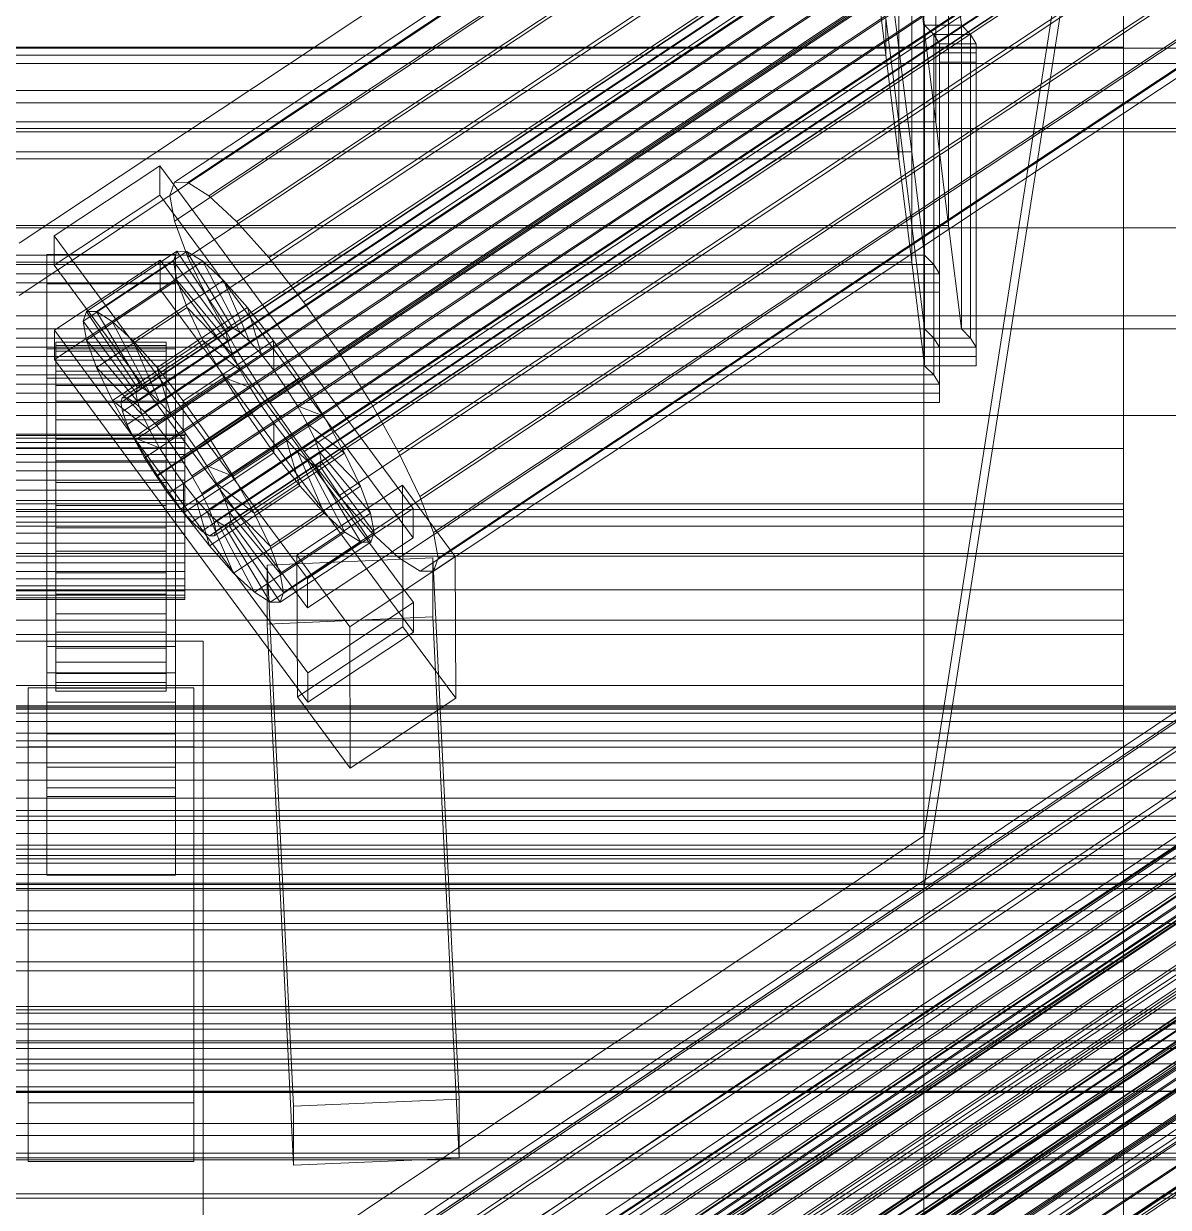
# Model space of a CAD drawing. Header units: millimetres. Extents: x -2500 to 58855, y -53268 to 6837.
# Drawn here: x 130.5 to 254.9, y -32806.5 to -32677.8 of the extents above; entities that cross this region are included whole.
import ezdxf

# ---------------------------------------------------------------- set-up
doc = ezdxf.new("R2010")
doc.units = ezdxf.units.MM
for name, color, linetype, lineweight in [('frontal_C01', 7, 'Continuous', 0), ('frontal_C01-mix', 7, 'Continuous', 0), ('frontal_C02', 7, 'Continuous', 0), ('frontal_C03', 7, 'Continuous', 0), ('frontal_C03-traverse', 7, 'Continuous', 0), ('frontal_secador', 7, 'Continuous', 0), ('frontal_tolva', 7, 'Continuous', 0)]:
    doc.layers.add(name, color=color, linetype=linetype, lineweight=lineweight)

msp = doc.modelspace()

# ---------------------------------------------------------------- linework, layer by layer
at = {"layer": 'frontal_C01'}
for p, q in [((146.872, -32695.064), (331.181, -32572.732)), ((148.32, -32695.071), (332.629, -32572.74)), ((146.383, -32696.497), (330.692, -32574.166)), ((150.629, -32696.518), (334.938, -32574.187)), ((141.045, -32719.007), (354.844, -32577.102)), ((141.218, -32718.499), (355.017, -32576.595)), ((141.731, -32718.502), (355.53, -32576.597)), ((142.549, -32719.014), (356.348, -32577.11)), ((146.887, -32699.273), (331.197, -32576.942)), ((153.641, -32699.307), (337.95, -32576.976)), ((141.224, -32719.991), (355.022, -32578.086)), ((143.617, -32720.003), (357.415, -32578.098)), ((141.742, -32721.383), (355.541, -32579.479)), ((144.861, -32721.399), (358.659, -32579.494)), ((142.565, -32723.09), (356.363, -32581.185)), ((359.995, -32581.203), (146.196, -32723.108)), ((148.35, -32703.203), (332.659, -32580.872)), ((157.152, -32703.247), (341.461, -32580.916)), ((143.635, -32724.994), (357.434, -32583.089)), ((147.533, -32725.013), (361.332, -32583.109)), ((144.881, -32726.965), (358.68, -32585.061)), ((148.779, -32726.985), (362.578, -32585.08)), ((150.672, -32708.019), (334.981, -32585.688)), ((345.231, -32585.739), (160.922, -32708.07)), ((146.218, -32728.871), (360.017, -32586.966)), ((149.85, -32728.889), (363.648, -32586.984)), ((147.554, -32730.58), (361.352, -32588.675)), ((150.672, -32730.595), (364.471, -32588.691)), ((148.798, -32731.976), (362.596, -32590.071)), ((151.191, -32731.988), (364.989, -32590.083)), ((149.865, -32732.964), (363.664, -32591.06)), ((150.683, -32733.477), (364.482, -32591.572)), ((151.369, -32732.972), (365.168, -32591.067)), ((153.694, -32713.393), (338.003, -32591.061)), ((164.693, -32713.448), (349.002, -32591.116)), ((151.196, -32733.479), (364.995, -32591.575)), ((157.211, -32718.958), (341.52, -32596.626)), ((168.21, -32719.013), (352.519, -32596.681)), ((160.982, -32724.335), (345.291, -32602.004)), ((171.232, -32724.386), (355.541, -32602.055)), ((164.752, -32729.158), (349.061, -32606.827)), ((173.554, -32729.202), (357.863, -32606.871)), ((168.263, -32733.098), (352.572, -32610.767)), ((175.016, -32733.132), (359.326, -32610.801)), ((171.275, -32735.887), (355.584, -32613.556)), ((175.521, -32735.908), (359.83, -32613.577)), ((173.584, -32737.334), (357.893, -32615.003)), ((175.032, -32737.342), (359.341, -32615.01)), ((228.298, -32636.423), (130, -32701.667)), ((228.298, -32779.774), (228.298, -32636.423)), ((130, -32707.354), (228.298, -32642.111)), ((228.298, -32642.111), (228.298, -32785.462)), ((300, -32680.469), (-300, -32680.469)), ((250, -32680.37), (-250, -32680.37)), ((250, -35735.764), (250, -32680.37)), ((250, -32685.104), (250, -32680.37)), ((-250, -32685.104), (250, -32685.104)), ((250, -32685.104), (250, -35740.498)), ((300, -32686.439), (-300, -32686.439)), ((300, -32689.575), (-300, -32689.575)), ((133.809, -32700.878), (145.277, -32693.266)), ((145.277, -32693.266), (145.289, -32696.468)), ((145.277, -32693.266), (172.809, -32730.505)), ((146.383, -32696.497), (146.872, -32695.064)), ((146.872, -32695.064), (148.32, -32695.071)), ((148.32, -32695.071), (150.629, -32696.518)), ((145.289, -32696.468), (133.821, -32704.08)), ((172.821, -32733.707), (145.289, -32696.468)), ((146.887, -32699.273), (146.383, -32696.497)), ((150.629, -32696.518), (153.641, -32699.307)), ((148.35, -32703.203), (146.887, -32699.273)), ((153.641, -32699.307), (157.152, -32703.247)), ((133.821, -32704.08), (133.809, -32700.878)), ((161.341, -32738.117), (133.809, -32700.878)), ((133, -32706.106), (133, -32702.904)), ((133, -32702.904), (147, -32702.904)), ((133, -32748.377), (133, -32702.904)), ((137.313, -32709.089), (147.143, -32702.565)), ((138.396, -32709.095), (148.226, -32702.57)), ((147.143, -32702.565), (146.777, -32703.637)), ((147, -32702.904), (147, -32706.106)), ((147, -32702.904), (147, -32748.377)), ((148.226, -32702.57), (147.143, -32702.565)), ((147.143, -32702.565), (152.686, -32710.887)), ((149.953, -32703.653), (148.226, -32702.57)), ((148.226, -32702.57), (153.199, -32710.89)), ((150.672, -32708.019), (148.35, -32703.203)), ((157.152, -32703.247), (160.922, -32708.07)), ((133.821, -32704.08), (161.353, -32741.319)), ((133.847, -32711.124), (145.315, -32703.512)), ((136.948, -32710.161), (146.777, -32703.637)), ((140.123, -32710.177), (149.953, -32703.653)), ((145.315, -32703.512), (145.327, -32706.714)), ((145.315, -32703.512), (172.847, -32740.751)), ((146.777, -32703.637), (152.513, -32711.395)), ((146.777, -32703.637), (147.155, -32705.714)), ((152.207, -32705.739), (149.953, -32703.653)), ((149.953, -32703.653), (154.017, -32711.403)), ((137.325, -32712.238), (147.155, -32705.714)), ((142.377, -32712.263), (152.207, -32705.739)), ((147.155, -32705.714), (152.692, -32712.379)), ((147.155, -32705.714), (148.249, -32708.654)), ((154.833, -32708.686), (152.207, -32705.739)), ((152.207, -32705.739), (155.085, -32712.391)), ((147, -32706.106), (133, -32706.106)), ((133, -32706.106), (133, -32751.579)), ((145.327, -32706.714), (133.859, -32714.326)), ((172.859, -32743.953), (145.327, -32706.714)), ((147, -32751.579), (147, -32706.106)), ((153.694, -32713.393), (150.672, -32708.019)), ((160.922, -32708.07), (164.693, -32713.448)), ((136.948, -32710.161), (137.313, -32709.089)), ((142.856, -32717.412), (137.313, -32709.089)), ((137.313, -32709.089), (138.396, -32709.095)), ((143.369, -32717.414), (138.396, -32709.095)), ((138.396, -32709.095), (140.123, -32710.177)), ((138.419, -32715.178), (148.249, -32708.654)), ((145.003, -32715.211), (154.833, -32708.686)), ((148.249, -32708.654), (153.21, -32713.771)), ((148.249, -32708.654), (149.985, -32712.256)), ((157.653, -32712.294), (154.833, -32708.686)), ((154.833, -32708.686), (156.329, -32713.787)), ((133.859, -32714.326), (133.847, -32711.124)), ((161.379, -32748.363), (133.847, -32711.124)), ((142.683, -32717.92), (136.948, -32710.161)), ((137.325, -32712.238), (136.948, -32710.161)), ((144.188, -32717.927), (140.123, -32710.177)), ((140.123, -32710.177), (142.377, -32712.263)), ((152.686, -32710.887), (142.856, -32717.412)), ((153.199, -32710.89), (143.369, -32717.414)), ((152.513, -32711.395), (152.686, -32710.887)), ((152.686, -32710.887), (153.199, -32710.89)), ((153.199, -32710.89), (154.017, -32711.403)), ((134, -32722.436), (134, -32712.456)), ((134, -32712.456), (134, -32712.787)), ((134, -32712.456), (146, -32712.456)), ((134, -32713.417), (134, -32712.456)), ((142.862, -32718.903), (137.325, -32712.238)), ((138.419, -32715.178), (137.325, -32712.238)), ((140.156, -32718.78), (149.985, -32712.256)), ((145.255, -32718.915), (142.377, -32712.263)), ((142.377, -32712.263), (145.003, -32715.211)), ((152.513, -32711.395), (142.683, -32717.92)), ((152.692, -32712.379), (142.862, -32718.903)), ((154.017, -32711.403), (144.188, -32717.927)), ((155.085, -32712.391), (145.255, -32718.915)), ((146, -32712.787), (146, -32712.456)), ((146, -32712.456), (146, -32722.436)), ((146, -32712.456), (146, -32713.417)), ((157.653, -32712.294), (147.823, -32718.819)), ((149.985, -32712.256), (154.033, -32715.478)), ((149.985, -32712.256), (152.246, -32716.276)), ((152.692, -32712.379), (152.513, -32711.395)), ((153.21, -32713.771), (152.692, -32712.379)), ((154.017, -32711.403), (155.085, -32712.391)), ((155.085, -32712.391), (156.329, -32713.787)), ((157.665, -32715.496), (157.653, -32712.294)), ((160.474, -32716.317), (157.653, -32712.294)), ((133, -32716.351), (133, -32713.15)), ((133, -32713.15), (147, -32713.15)), ((133, -32758.623), (133, -32713.15)), ((134, -32722.592), (134, -32712.787)), ((134, -32712.787), (134, -32714.388)), ((134, -32712.787), (146, -32712.787)), ((134, -32722.891), (134, -32713.417)), ((134, -32713.417), (146, -32713.417)), ((134, -32715.605), (134, -32713.417)), ((153.21, -32713.771), (143.38, -32720.296)), ((146, -32714.388), (146, -32712.787)), ((146, -32712.787), (146, -32722.592)), ((146, -32713.417), (146, -32722.891)), ((146, -32713.417), (146, -32715.605)), ((156.329, -32713.787), (146.499, -32720.311)), ((147, -32713.15), (147, -32716.351)), ((147, -32713.15), (147, -32758.623)), ((154.033, -32715.478), (153.21, -32713.771)), ((157.211, -32718.958), (153.694, -32713.393)), ((156.329, -32713.787), (157.665, -32715.496)), ((164.693, -32713.448), (168.21, -32719.013)), ((133.859, -32714.326), (161.391, -32751.564)), ((134, -32723.351), (134, -32714.388)), ((134, -32714.388), (134, -32717.149)), ((134, -32714.388), (146, -32714.388)), ((146, -32717.149), (146, -32714.388)), ((146, -32714.388), (146, -32723.351)), ((147, -32716.351), (133, -32716.351)), ((133, -32716.351), (133, -32761.825)), ((134, -32723.927), (134, -32715.605)), ((134, -32715.605), (146, -32715.605)), ((134, -32718.87), (134, -32715.605)), ((143.38, -32720.296), (138.419, -32715.178)), ((140.156, -32718.78), (138.419, -32715.178)), ((142.416, -32722.8), (152.246, -32716.276)), ((154.033, -32715.478), (144.203, -32722.002)), ((146.499, -32720.311), (145.003, -32715.211)), ((145.003, -32715.211), (147.823, -32718.819)), ((146, -32715.605), (146, -32723.927)), ((146, -32715.605), (146, -32718.87)), ((146.872, -32838.415), (331.181, -32716.083)), ((147, -32761.825), (147, -32716.351)), ((147.835, -32722.02), (157.665, -32715.496)), ((148.32, -32838.422), (332.629, -32716.091)), ((150.644, -32722.841), (160.474, -32716.317)), ((152.246, -32716.276), (155.103, -32717.382)), ((152.246, -32716.276), (154.877, -32720.438)), ((155.103, -32717.382), (154.033, -32715.478)), ((157.665, -32715.496), (159.001, -32717.401)), ((160.474, -32716.317), (159.001, -32717.401)), ((163.105, -32720.479), (160.474, -32716.317)), ((134, -32724.658), (134, -32717.149)), ((134, -32717.149), (134, -32720.882)), ((134, -32717.149), (146, -32717.149)), ((142.856, -32717.412), (142.683, -32717.92)), ((143.369, -32717.414), (142.856, -32717.412)), ((144.188, -32717.927), (143.369, -32717.414)), ((155.103, -32717.382), (145.274, -32723.906)), ((146, -32720.882), (146, -32717.149)), ((146, -32717.149), (146, -32724.658)), ((146.383, -32839.848), (330.692, -32717.517)), ((159.001, -32717.401), (149.171, -32723.926)), ((150.629, -32839.869), (334.938, -32717.538)), ((156.35, -32719.354), (155.103, -32717.382)), ((159.001, -32717.401), (160.247, -32719.373)), ((134, -32725.474), (134, -32718.87)), ((134, -32718.87), (146, -32718.87)), ((134, -32722.991), (134, -32718.87)), ((144.203, -32722.002), (140.156, -32718.78)), ((142.416, -32722.8), (140.156, -32718.78)), ((141.045, -32719.007), (141.218, -32718.499)), ((141.218, -32718.499), (141.731, -32718.502)), ((141.731, -32718.502), (142.549, -32719.014)), ((142.683, -32717.92), (142.862, -32718.903)), ((142.862, -32718.903), (143.38, -32720.296)), ((145.255, -32718.915), (144.188, -32717.927)), ((146.499, -32720.311), (145.255, -32718.915)), ((146, -32718.87), (146, -32725.474)), ((146, -32718.87), (146, -32722.991)), ((147.823, -32718.819), (147.835, -32722.02)), ((147.823, -32718.819), (150.644, -32722.841)), ((141.224, -32719.991), (141.045, -32719.007)), ((141.218, -32861.85), (355.017, -32719.946)), ((141.742, -32721.383), (141.224, -32719.991)), ((141.731, -32861.853), (355.53, -32719.948)), ((142.549, -32719.014), (143.617, -32720.003)), ((143.617, -32720.003), (144.861, -32721.399)), ((156.35, -32719.354), (146.52, -32725.878)), ((160.247, -32719.373), (150.417, -32725.897)), ((154.877, -32720.438), (156.35, -32719.354)), ((157.686, -32721.259), (156.35, -32719.354)), ((160.982, -32724.335), (157.211, -32718.958)), ((163.105, -32720.479), (160.247, -32719.373)), ((160.247, -32719.373), (161.318, -32721.277)), ((168.21, -32719.013), (171.232, -32724.386)), ((134, -32726.427), (134, -32720.882)), ((134, -32720.882), (134, -32725.334)), ((134, -32720.882), (146, -32720.882)), ((141.045, -32862.358), (354.844, -32720.454)), ((141.224, -32863.342), (355.022, -32721.437)), ((142.565, -32723.09), (141.742, -32721.383)), ((142.549, -32862.366), (356.348, -32720.461)), ((143.38, -32720.296), (144.203, -32722.002)), ((143.617, -32863.354), (357.415, -32721.449)), ((144.861, -32721.399), (146.196, -32723.108)), ((145.047, -32726.963), (154.877, -32720.438)), ((146, -32725.334), (146, -32720.882)), ((146, -32720.882), (146, -32726.427)), ((147.835, -32722.02), (146.499, -32720.311)), ((146.887, -32842.624), (331.197, -32720.293)), ((157.686, -32721.259), (147.856, -32727.783)), ((161.318, -32721.277), (151.488, -32727.801)), ((153.275, -32727.004), (163.105, -32720.479)), ((153.641, -32842.658), (337.95, -32720.327)), ((154.877, -32720.438), (157.698, -32724.461)), ((157.698, -32724.461), (157.686, -32721.259)), ((159.022, -32722.968), (157.686, -32721.259)), ((165.365, -32724.499), (161.318, -32721.277)), ((161.318, -32721.277), (162.14, -32722.984)), ((165.365, -32724.499), (163.105, -32720.479)), ((-148, -32722.436), (148, -32722.436)), ((-148, -32722.592), (148, -32722.592)), ((134, -32722.592), (134, -32722.436)), ((146, -32722.436), (134, -32722.436)), ((134, -32722.436), (134, -32722.891)), ((134, -32723.351), (134, -32722.592)), ((146, -32722.592), (134, -32722.592)), ((144.203, -32722.002), (145.274, -32723.906)), ((146, -32722.436), (146, -32722.592)), ((146, -32722.891), (146, -32722.436)), ((146, -32722.592), (146, -32723.351)), ((149.171, -32723.926), (147.835, -32722.02)), ((148, -32722.592), (148, -32722.436)), ((148, -32722.436), (148, -32722.891)), ((148, -32723.351), (148, -32722.592)), ((-148, -32722.891), (148, -32722.891)), ((-148, -32723.351), (148, -32723.351)), ((-148, -32723.927), (148, -32723.927)), ((146, -32722.891), (134, -32722.891)), ((134, -32722.891), (134, -32723.927)), ((134, -32727.426), (134, -32722.991)), ((134, -32722.991), (146, -32722.991)), ((134, -32727.685), (134, -32722.991)), ((134, -32724.658), (134, -32723.351)), ((146, -32723.351), (134, -32723.351)), ((146, -32723.927), (134, -32723.927)), ((134, -32723.927), (134, -32725.474)), ((141.742, -32864.734), (355.541, -32722.83)), ((145.274, -32723.906), (142.416, -32722.8)), ((145.047, -32726.963), (142.416, -32722.8)), ((143.635, -32724.994), (142.565, -32723.09)), ((144.861, -32864.75), (358.659, -32722.845)), ((145.274, -32723.906), (146.52, -32725.878)), ((146, -32723.927), (146, -32722.891)), ((146, -32722.991), (146, -32727.426)), ((146, -32722.991), (146, -32727.685)), ((146, -32723.351), (146, -32724.658)), ((146, -32725.474), (146, -32723.927)), ((146.196, -32723.108), (147.533, -32725.013)), ((148, -32722.891), (148, -32723.927)), ((148, -32724.658), (148, -32723.351)), ((148, -32723.927), (148, -32725.474)), ((149.171, -32723.926), (150.644, -32722.841)), ((150.417, -32725.897), (149.171, -32723.926)), ((159.022, -32722.968), (149.192, -32729.492)), ((150.644, -32722.841), (153.275, -32727.004)), ((162.14, -32722.984), (152.311, -32729.508)), ((160.518, -32728.069), (159.022, -32722.968)), ((160.266, -32724.364), (159.022, -32722.968)), ((167.102, -32728.101), (162.14, -32722.984)), ((162.14, -32722.984), (162.659, -32724.376)), ((-148, -32724.658), (148, -32724.658)), ((134, -32726.427), (134, -32724.658)), ((146, -32724.658), (134, -32724.658)), ((134, -32725.334), (134, -32728.535)), ((146, -32725.334), (134, -32725.334)), ((134, -32725.334), (134, -32730.2)), ((142.565, -32866.441), (356.363, -32724.536)), ((144.881, -32726.965), (143.635, -32724.994)), ((146, -32724.658), (146, -32726.427)), ((146, -32728.535), (146, -32725.334)), ((146, -32730.2), (146, -32725.334)), ((359.995, -32724.554), (146.196, -32866.459)), ((147.533, -32725.013), (148.779, -32726.985)), ((147.868, -32730.985), (157.698, -32724.461)), ((148, -32726.427), (148, -32724.658)), ((148.35, -32846.554), (332.659, -32724.223)), ((160.266, -32724.364), (150.436, -32730.888)), ((161.333, -32725.352), (151.503, -32731.877)), ((162.659, -32724.376), (152.829, -32730.9)), ((162.837, -32725.36), (153.008, -32731.884)), ((155.535, -32731.023), (165.365, -32724.499)), ((157.152, -32846.598), (341.461, -32724.267)), ((157.698, -32724.461), (160.518, -32728.069)), ((163.144, -32731.016), (160.266, -32724.364)), ((161.333, -32725.352), (160.266, -32724.364)), ((164.752, -32729.158), (160.982, -32724.335)), ((165.397, -32733.102), (161.333, -32725.352)), ((162.151, -32725.865), (161.333, -32725.352)), ((168.196, -32731.041), (162.659, -32724.376)), ((162.659, -32724.376), (162.837, -32725.36)), ((162.837, -32725.36), (162.664, -32725.868)), ((168.573, -32733.118), (162.837, -32725.36)), ((167.102, -32728.101), (165.365, -32724.499)), ((171.232, -32724.386), (173.554, -32729.202)), ((-148, -32725.474), (148, -32725.474)), ((-148, -32726.427), (148, -32726.427)), ((146, -32725.474), (134, -32725.474)), ((134, -32725.474), (134, -32727.426)), ((134, -32728.535), (134, -32726.427)), ((146, -32726.427), (134, -32726.427)), ((143.635, -32868.345), (357.434, -32726.44)), ((146.52, -32725.878), (145.047, -32726.963)), ((146, -32727.426), (146, -32725.474)), ((146, -32726.427), (146, -32728.535)), ((146.52, -32725.878), (147.856, -32727.783)), ((147.533, -32868.364), (361.332, -32726.46)), ((148, -32725.474), (148, -32727.426)), ((148, -32728.535), (148, -32726.427)), ((151.488, -32727.801), (150.417, -32725.897)), ((150.417, -32725.897), (153.275, -32727.004)), ((162.151, -32725.865), (152.321, -32732.389)), ((162.664, -32725.868), (152.835, -32732.392)), ((167.125, -32734.185), (162.151, -32725.865)), ((162.664, -32725.868), (162.151, -32725.865)), ((168.208, -32734.19), (162.664, -32725.868)), ((-148, -32727.426), (148, -32727.426)), ((146, -32727.426), (134, -32727.426)), ((134, -32727.426), (134, -32729.649)), ((134, -32729.649), (134, -32727.685)), ((134, -32727.685), (146, -32727.685)), ((134, -32732.634), (134, -32727.685)), ((146.218, -32728.871), (144.881, -32726.965)), ((147.868, -32730.985), (145.047, -32726.963)), ((146, -32729.649), (146, -32727.426)), ((146, -32727.685), (146, -32729.649)), ((146, -32727.685), (146, -32732.634)), ((147.856, -32727.783), (147.868, -32730.985)), ((147.856, -32727.783), (149.192, -32729.492)), ((148, -32727.426), (148, -32729.649)), ((148.779, -32726.985), (149.85, -32728.889)), ((152.311, -32729.508), (151.488, -32727.801)), ((151.488, -32727.801), (155.535, -32731.023)), ((153.275, -32727.004), (155.535, -32731.023)), ((148, -32728.535), (-148, -32728.535)), ((134, -32728.535), (146, -32728.535)), ((134, -32730.84), (134, -32728.535)), ((144.881, -32870.317), (358.68, -32728.412)), ((146, -32728.535), (146, -32730.84)), ((147.554, -32730.58), (146.218, -32728.871)), ((148, -32730.84), (148, -32728.535)), ((148.779, -32870.336), (362.578, -32728.432)), ((149.85, -32728.889), (150.672, -32730.595)), ((150.672, -32851.37), (334.981, -32729.039)), ((150.688, -32734.593), (160.518, -32728.069)), ((157.272, -32734.626), (167.102, -32728.101)), ((160.19, -32735.605), (171.658, -32727.993)), ((160.518, -32728.069), (163.144, -32731.016)), ((345.231, -32729.09), (160.922, -32851.421)), ((168.263, -32733.098), (164.752, -32729.158)), ((168.196, -32731.041), (167.102, -32728.101)), ((171.658, -32727.993), (171.715, -32743.362)), ((171.658, -32727.993), (177.394, -32735.751)), ((173.554, -32729.202), (175.016, -32733.132)), ((-148, -32729.649), (148, -32729.649)), ((146, -32729.649), (134, -32729.649)), ((134, -32729.649), (134, -32731.994)), ((134, -32730.84), (134, -32730.2)), ((134, -32730.2), (134, -32735.149)), ((134, -32730.2), (146, -32730.2)), ((146, -32731.994), (146, -32729.649)), ((146, -32735.149), (146, -32730.2)), ((146, -32730.2), (146, -32730.84)), ((146.218, -32872.222), (360.017, -32730.317)), ((148, -32729.649), (148, -32731.994)), ((149.192, -32729.492), (150.688, -32734.593)), ((149.192, -32729.492), (150.436, -32730.888)), ((149.85, -32872.24), (363.648, -32730.336)), ((152.829, -32730.9), (152.311, -32729.508)), ((152.311, -32729.508), (157.272, -32734.626)), ((172.809, -32730.505), (161.341, -32738.117)), ((172.821, -32733.707), (172.809, -32730.505)), ((-148, -32730.84), (148, -32730.84)), ((134, -32733.185), (134, -32730.84)), ((146, -32730.84), (134, -32730.84)), ((146, -32730.84), (146, -32733.185)), ((148.798, -32731.976), (147.554, -32730.58)), ((150.688, -32734.593), (147.868, -32730.985)), ((148, -32733.185), (148, -32730.84)), ((150.436, -32730.888), (153.314, -32737.54)), ((150.436, -32730.888), (151.503, -32731.877)), ((150.672, -32730.595), (151.191, -32731.988)), ((153.008, -32731.884), (152.829, -32730.9)), ((152.829, -32730.9), (158.366, -32737.566)), ((153.314, -32737.54), (163.144, -32731.016)), ((155.535, -32731.023), (157.272, -32734.626)), ((158.366, -32737.566), (168.196, -32731.041)), ((163.144, -32731.016), (165.397, -32733.102)), ((168.573, -32733.118), (168.196, -32731.041)), ((-148, -32731.994), (148, -32731.994)), ((134, -32731.994), (134, -32732.634)), ((146, -32731.994), (134, -32731.994)), ((134, -32731.994), (134, -32734.299)), ((134, -32732.634), (146, -32732.634)), ((134, -32737.5), (134, -32732.634)), ((146, -32732.634), (146, -32731.994)), ((146, -32734.299), (146, -32731.994)), ((146, -32732.634), (146, -32737.5)), ((147.554, -32873.931), (361.352, -32732.026)), ((148, -32731.994), (148, -32734.299)), ((149.865, -32732.964), (148.798, -32731.976)), ((150.683, -32733.477), (149.865, -32732.964)), ((150.672, -32873.946), (364.471, -32732.042)), ((151.191, -32731.988), (151.369, -32732.972)), ((151.369, -32732.972), (151.196, -32733.479)), ((151.503, -32731.877), (155.567, -32739.626)), ((151.503, -32731.877), (152.321, -32732.389)), ((152.321, -32732.389), (157.295, -32740.709)), ((152.321, -32732.389), (152.835, -32732.392)), ((152.835, -32732.392), (153.008, -32731.884)), ((152.835, -32732.392), (158.378, -32740.714)), ((153.008, -32731.884), (158.743, -32739.642)), ((-148, -32733.185), (148, -32733.185)), ((-148, -32734.299), (148, -32734.299)), ((134, -32735.408), (134, -32733.185)), ((134, -32733.185), (134, -32735.149)), ((146, -32733.185), (134, -32733.185)), ((134, -32734.299), (134, -32737.5)), ((146, -32734.299), (134, -32734.299)), ((134, -32734.299), (134, -32736.407)), ((146, -32735.149), (146, -32733.185)), ((146, -32733.185), (146, -32735.408)), ((146, -32737.5), (146, -32734.299)), ((146, -32736.407), (146, -32734.299)), ((148, -32735.408), (148, -32733.185)), ((148, -32734.299), (148, -32736.407)), ((148.798, -32875.327), (362.596, -32733.423)), ((151.196, -32733.479), (150.683, -32733.477)), ((155.567, -32739.626), (165.397, -32733.102)), ((157.295, -32740.709), (167.125, -32734.185)), ((158.378, -32740.714), (168.208, -32734.19)), ((158.743, -32739.642), (168.573, -32733.118)), ((161.353, -32741.319), (172.821, -32733.707)), ((165.397, -32733.102), (167.125, -32734.185)), ((167.125, -32734.185), (168.208, -32734.19)), ((168.208, -32734.19), (168.573, -32733.118)), ((171.275, -32735.887), (168.263, -32733.098)), ((175.016, -32733.132), (175.521, -32735.908)), ((-148, -32735.408), (148, -32735.408)), ((134, -32735.149), (134, -32739.843)), ((134, -32735.149), (146, -32735.149)), ((134, -32737.36), (134, -32735.408)), ((134, -32735.408), (134, -32739.843)), ((146, -32735.408), (134, -32735.408)), ((146, -32739.843), (146, -32735.149)), ((146, -32739.843), (146, -32735.408)), ((146, -32735.408), (146, -32737.36)), ((148, -32737.36), (148, -32735.408)), ((153.314, -32737.54), (150.688, -32734.593)), ((153.694, -32856.744), (338.003, -32734.412)), ((157.272, -32734.626), (158.366, -32737.566)), ((160.247, -32750.973), (160.19, -32735.605)), ((165.926, -32743.363), (160.19, -32735.605)), ((164.693, -32856.799), (349.002, -32734.467)), ((-148, -32736.407), (148, -32736.407)), ((134, -32736.407), (134, -32741.952)), ((146, -32736.407), (134, -32736.407)), ((134, -32736.407), (134, -32738.176)), ((146, -32741.952), (146, -32736.407)), ((146, -32738.176), (146, -32736.407)), ((148, -32736.407), (148, -32738.176)), ((156.962, -32736.674), (174.943, -32735.888)), ((156.962, -32743.079), (156.962, -32736.674)), ((159.83, -32795.494), (156.962, -32736.674)), ((177.394, -32735.751), (165.926, -32743.363)), ((173.584, -32737.334), (171.275, -32735.887)), ((174.943, -32735.888), (174.943, -32742.292)), ((174.943, -32735.888), (177.811, -32794.707)), ((175.521, -32735.908), (175.032, -32737.342)), ((177.451, -32751.12), (177.394, -32735.751)), ((-148, -32737.36), (148, -32737.36)), ((-148, -32738.176), (148, -32738.176)), ((134, -32738.907), (134, -32737.36)), ((134, -32737.36), (134, -32743.964)), ((146, -32737.36), (134, -32737.36)), ((134, -32737.5), (146, -32737.5)), ((134, -32741.952), (134, -32737.5)), ((134, -32738.176), (134, -32745.685)), ((146, -32738.176), (134, -32738.176)), ((134, -32738.176), (134, -32739.484)), ((146, -32743.964), (146, -32737.36)), ((146, -32737.36), (146, -32738.907)), ((146, -32737.5), (146, -32741.952)), ((146, -32745.685), (146, -32738.176)), ((146, -32739.484), (146, -32738.176)), ((148, -32738.907), (148, -32737.36)), ((148, -32738.176), (148, -32739.484)), ((155.567, -32739.626), (153.314, -32737.54)), ((158.366, -32737.566), (158.743, -32739.642)), ((161.341, -32738.117), (161.353, -32741.319)), ((175.032, -32737.342), (173.584, -32737.334)), ((-148, -32738.907), (148, -32738.907)), ((-148, -32739.484), (148, -32739.484)), ((134, -32739.943), (134, -32738.907)), ((134, -32738.907), (134, -32747.229)), ((146, -32738.907), (134, -32738.907)), ((134, -32739.484), (134, -32748.446)), ((146, -32739.484), (134, -32739.484)), ((134, -32739.484), (134, -32740.242)), ((146, -32747.229), (146, -32738.907)), ((146, -32738.907), (146, -32739.943)), ((146, -32748.446), (146, -32739.484)), ((146, -32740.242), (146, -32739.484)), ((148, -32739.943), (148, -32738.907)), ((148, -32739.484), (148, -32740.242)), ((-148, -32739.943), (148, -32739.943)), ((-148, -32740.242), (148, -32740.242)), ((-148, -32740.399), (148, -32740.399)), ((134, -32739.843), (134, -32743.964)), ((134, -32739.843), (146, -32739.843)), ((134, -32740.399), (134, -32739.943)), ((134, -32739.943), (134, -32749.417)), ((146, -32739.943), (134, -32739.943)), ((134, -32740.242), (134, -32750.047)), ((146, -32740.242), (134, -32740.242)), ((134, -32740.242), (134, -32740.399)), ((134, -32740.399), (134, -32750.378)), ((146, -32740.399), (134, -32740.399)), ((146, -32743.964), (146, -32739.843)), ((146, -32749.417), (146, -32739.943)), ((146, -32739.943), (146, -32740.399)), ((146, -32750.047), (146, -32740.242)), ((146, -32740.399), (146, -32740.242)), ((146, -32750.378), (146, -32740.399)), ((148, -32740.399), (148, -32739.943)), ((148, -32740.242), (148, -32740.399)), ((157.295, -32740.709), (155.567, -32739.626)), ((157.211, -32862.309), (341.52, -32739.978)), ((158.378, -32740.714), (157.295, -32740.709)), ((158.743, -32739.642), (158.378, -32740.714)), ((172.847, -32740.751), (161.379, -32748.363)), ((168.21, -32862.364), (352.519, -32740.032)), ((172.859, -32743.953), (172.847, -32740.751)), ((134, -32741.952), (146, -32741.952)), ((134, -32745.685), (134, -32741.952)), ((146, -32741.952), (146, -32745.685)), ((174.943, -32742.292), (156.962, -32743.079)), ((159.83, -32801.898), (156.962, -32743.079)), ((171.715, -32743.362), (160.247, -32750.973)), ((165.926, -32743.363), (165.983, -32758.731)), ((177.451, -32751.12), (171.715, -32743.362)), ((177.811, -32801.111), (174.943, -32742.292)), ((134, -32743.964), (134, -32747.229)), ((134, -32743.964), (146, -32743.964)), ((146, -32747.229), (146, -32743.964)), ((161.391, -32751.564), (172.859, -32743.953)), ((133, -32760.89), (133, -32745.522)), ((133, -32745.522), (147, -32745.522)), ((133, -32754.996), (133, -32745.522)), ((134, -32745.685), (146, -32745.685)), ((134, -32748.446), (134, -32745.685)), ((146, -32745.685), (146, -32748.446)), ((147, -32745.522), (147, -32760.89)), ((147, -32745.522), (147, -32754.996)), ((160.982, -32867.686), (345.291, -32745.355)), ((134, -32747.229), (134, -32749.417)), ((134, -32747.229), (146, -32747.229)), ((146, -32749.417), (146, -32747.229)), ((147, -32748.377), (133, -32748.377)), ((133, -32748.377), (133, -32751.579)), ((134, -32748.446), (146, -32748.446)), ((134, -32750.047), (134, -32748.446)), ((146, -32748.446), (146, -32750.047)), ((147, -32751.579), (147, -32748.377)), ((161.379, -32748.363), (161.391, -32751.564)), ((134, -32749.417), (134, -32750.378)), ((134, -32749.417), (146, -32749.417)), ((146, -32750.378), (146, -32749.417)), ((131, -32756.408), (131, -32750.005)), ((131, -32750.005), (149, -32750.005)), ((131, -32795.099), (131, -32750.005)), ((134, -32750.047), (146, -32750.047)), ((134, -32750.378), (134, -32750.047)), ((134, -32750.378), (146, -32750.378)), ((146, -32750.047), (146, -32750.378)), ((149, -32750.005), (149, -32756.408)), ((149, -32750.005), (149, -32795.099)), ((160.247, -32750.973), (165.983, -32758.731)), ((133, -32751.579), (147, -32751.579)), ((165.983, -32758.731), (177.451, -32751.12)), ((147, -32754.996), (133, -32754.996)), ((133, -32754.996), (133, -32770.364)), ((147, -32770.364), (147, -32754.996)), ((149, -32756.408), (131, -32756.408)), ((131, -32801.502), (131, -32756.408)), ((149, -32801.502), (149, -32756.408)), ((147, -32758.623), (133, -32758.623)), ((133, -32758.623), (133, -32761.825)), ((147, -32761.825), (147, -32758.623)), ((147, -32760.89), (133, -32760.89)), ((133, -32760.89), (133, -32770.364)), ((147, -32770.364), (147, -32760.89)), ((133, -32761.825), (147, -32761.825)), ((133, -32770.364), (147, -32770.364)), ((228.298, -32779.774), (130, -32845.018)), ((228.298, -32923.125), (228.298, -32779.774)), ((228.298, -32779.774), (228.298, -32785.462)), ((130, -32850.705), (228.298, -32785.462)), ((228.298, -32785.462), (228.298, -32928.813)), ((-425, -32789.221), (425, -32789.221)), ((177.811, -32794.707), (159.83, -32795.494)), ((177.811, -32801.111), (177.811, -32794.707)), ((149, -32795.099), (131, -32795.099)), ((131, -32795.099), (131, -32801.502)), ((149, -32801.502), (149, -32795.099)), ((159.83, -32795.494), (159.83, -32801.898)), ((425, -32800.589), (-425, -32800.589)), ((159.83, -32801.898), (177.811, -32801.111)), ((131, -32801.502), (149, -32801.502)), ((425, -32805.486), (-425, -32805.486))]:
    msp.add_line(p, q, dxfattribs=at)
at = {"layer": 'frontal_C01-mix'}
for p, q in [((-150, -32744.944), (150, -32744.944)), ((150, -32744.944), (150, -33000))]:
    msp.add_line(p, q, dxfattribs=at)
at = {"layer": 'frontal_C02'}
for p, q in [((228.298, -32766.096), (250, -32626.968)), ((250, -32632.709), (228.298, -32771.837)), ((300, -32682.165), (-300, -32682.165)), ((146.872, -32825.491), (331.181, -32702.007)), ((148.32, -32825.688), (332.629, -32702.204)), ((146.383, -32826.734), (330.692, -32703.25)), ((150.629, -32827.311), (334.938, -32703.827)), ((141.218, -32849.017), (355.017, -32705.775)), ((141.731, -32849.086), (355.53, -32705.845)), ((146.887, -32829.333), (331.197, -32705.849)), ((141.045, -32849.457), (354.844, -32706.216)), ((141.224, -32850.378), (355.022, -32707.137)), ((142.549, -32849.662), (356.348, -32706.42)), ((153.641, -32830.252), (337.95, -32706.768)), ((141.742, -32851.717), (355.541, -32708.475)), ((143.617, -32850.704), (357.415, -32707.462)), ((300, -32709.571), (-300, -32709.571)), ((144.861, -32852.141), (358.659, -32708.899)), ((148.35, -32833.111), (332.659, -32709.627)), ((142.565, -32853.382), (356.363, -32710.14)), ((359.995, -32710.634), (146.196, -32853.875)), ((157.152, -32834.308), (341.461, -32710.824)), ((143.635, -32855.26), (357.434, -32712.018)), ((147.533, -32855.789), (361.332, -32712.548)), ((144.881, -32857.222), (358.68, -32713.981)), ((148.779, -32857.752), (362.578, -32714.511)), ((150.672, -32837.81), (334.981, -32714.326)), ((146.218, -32859.136), (360.017, -32715.895)), ((345.231, -32715.72), (160.922, -32839.204)), ((147.554, -32860.871), (361.352, -32717.63)), ((149.85, -32859.63), (363.648, -32716.389)), ((150.672, -32861.295), (364.471, -32718.054)), ((148.798, -32862.308), (362.596, -32719.067)), ((149.865, -32863.35), (363.664, -32720.109)), ((151.191, -32862.634), (364.989, -32719.392)), ((153.694, -32843.11), (338.003, -32719.626)), ((300, -32720.417), (-300, -32720.417)), ((150.683, -32863.925), (364.482, -32720.684)), ((151.196, -32863.995), (364.995, -32720.754)), ((151.369, -32863.555), (365.168, -32720.313)), ((164.693, -32844.605), (349.002, -32721.121)), ((157.211, -32848.649), (341.52, -32725.165)), ((168.21, -32850.145), (352.519, -32726.661)), ((160.982, -32854.051), (345.291, -32730.567)), ((171.232, -32855.444), (355.541, -32731.96)), ((164.752, -32858.946), (349.061, -32735.462)), ((173.554, -32860.143), (357.863, -32736.659)), ((168.263, -32863.003), (352.572, -32739.519)), ((-300, -32752.331), (300, -32752.331)), ((300, -32764.429), (-300, -32764.429)), ((228.298, -32766.096), (130, -32831.954)), ((228.298, -32896.881), (228.298, -32766.096)), ((228.298, -32766.096), (228.298, -32771.837)), ((342.5, -32767.115), (-342.5, -32767.115)), ((342.5, -32768.598), (-342.5, -32768.598)), ((342.5, -32771.389), (-342.5, -32771.389)), ((130, -32837.695), (228.298, -32771.837)), ((228.298, -32771.837), (228.298, -32902.622)), ((342.5, -32775.615), (-342.5, -32775.615)), ((342.5, -32780.772), (-342.5, -32780.772)), ((342.5, -32787.096), (-342.5, -32787.096)), ((-342.5, -32793.833), (342.5, -32793.833)), ((300, -32798.677), (-300, -32798.677)), ((342.5, -32801.293), (-342.5, -32801.293))]:
    msp.add_line(p, q, dxfattribs=at)
at = {"layer": 'frontal_C03'}
for p, q in [((250, -32842.276), (250, -32578.353)), ((250, -32584.132), (250, -32848.054)), ((250, -35246.305), (250, -32596.305)), ((250, -32601.121), (250, -35251.121)), ((-450, -32689.204), (450, -32689.204))]:
    msp.add_line(p, q, dxfattribs=at)
at = {"layer": 'frontal_C03-traverse'}
for p, q in [((225.6, -32688.5), (225.6, -32655.5)), ((229.6, -32655.5), (229.6, -32688.5)), ((227, -32699.75), (227, -32666.75)), ((228.4, -32678), (227, -32666.75)), ((231, -32666.75), (231, -32699.75)), ((231, -32666.75), (232.4, -32678)), ((222.8, -32670), (224.2, -32681.25)), ((225.6, -32680.5), (224.2, -32669.25)), ((224.2, -32677.25), (224.2, -32681.25)), ((224.2, -32677.25), (225.6, -32688.5)), ((229.6, -32688.5), (228.2, -32677.25)), ((228.4, -32711), (228.4, -32678)), ((228.4, -32678), (232.4, -32678)), ((229.4, -32679), (228.4, -32678)), ((229.4, -32712), (229.4, -32679)), ((229.4, -32679), (233.4, -32679)), ((230, -32680), (229.4, -32679)), ((232.4, -32678), (232.4, -32711)), ((232.4, -32678), (233.4, -32679)), ((233.4, -32679), (233.4, -32712)), ((233.4, -32679), (234, -32680)), ((230, -32713), (230, -32680)), ((230, -32680), (234, -32680)), ((230, -32681), (230, -32680)), ((234, -32680), (234, -32713)), ((234, -32680), (234, -32681)), ((224.2, -32681.25), (63.9, -32681.25)), ((70.2, -32680.5), (225.6, -32680.5)), ((224.2, -32681.25), (225.6, -32692.5)), ((225.6, -32680.5), (225.6, -32688.5)), ((227, -32691.75), (225.6, -32680.5)), ((230, -32714), (230, -32681)), ((230, -32681), (234, -32681)), ((230, -32682), (230, -32681)), ((234, -32681), (234, -32714)), ((234, -32681), (234, -32682)), ((230, -32715), (230, -32682)), ((230, -32682), (234, -32682)), ((234, -32682), (234, -32715)), ((225.6, -32688.5), (70.2, -32688.5)), ((225.6, -32688.5), (225.6, -32692.5)), ((225.6, -32688.5), (229.6, -32688.5)), ((225.6, -32688.5), (227, -32699.75)), ((231, -32699.75), (229.6, -32688.5)), ((76.5, -32691.75), (227, -32691.75)), ((227, -32691.75), (227, -32699.75)), ((228.4, -32703), (227, -32691.75)), ((225.6, -32692.5), (70.2, -32692.5)), ((225.6, -32692.5), (227, -32703.75)), ((227, -32699.75), (76.5, -32699.75)), ((227, -32699.75), (227, -32703.75)), ((227, -32699.75), (231, -32699.75)), ((227, -32699.75), (228.4, -32711)), ((232.4, -32711), (231, -32699.75)), ((82.8, -32703), (228.4, -32703)), ((228.4, -32703), (228.4, -32711)), ((229.4, -32704), (228.4, -32703)), ((227, -32703.75), (76.5, -32703.75)), ((87.3, -32704), (229.4, -32704)), ((227, -32703.75), (228.4, -32715)), ((229.4, -32704), (229.4, -32712)), ((230, -32705), (229.4, -32704)), ((90, -32705), (230, -32705)), ((90, -32706), (230, -32706)), ((230, -32705), (230, -32713)), ((230, -32706), (230, -32705)), ((230, -32706), (230, -32714)), ((230, -32707), (230, -32706)), ((90, -32707), (230, -32707)), ((230, -32707), (230, -32715)), ((228.4, -32711), (82.8, -32711)), ((228.4, -32711), (228.4, -32715)), ((228.4, -32711), (232.4, -32711)), ((228.4, -32711), (229.4, -32712)), ((233.4, -32712), (232.4, -32711)), ((229.4, -32712), (87.3, -32712)), ((229.4, -32712), (229.4, -32716)), ((229.4, -32712), (233.4, -32712)), ((229.4, -32712), (230, -32713)), ((234, -32713), (233.4, -32712)), ((230, -32713), (90, -32713)), ((230, -32713), (230, -32717)), ((230, -32713), (234, -32713)), ((230, -32713), (230, -32714)), ((234, -32714), (234, -32713)), ((228.4, -32715), (82.8, -32715)), ((230, -32714), (90, -32714)), ((230, -32715), (90, -32715)), ((228.4, -32715), (229.4, -32716)), ((230, -32714), (230, -32718)), ((230, -32714), (234, -32714)), ((230, -32714), (230, -32715)), ((230, -32715), (230, -32719)), ((230, -32715), (234, -32715)), ((234, -32715), (234, -32714)), ((229.4, -32716), (87.3, -32716)), ((229.4, -32716), (230, -32717)), ((230, -32717), (90, -32717)), ((230, -32717), (230, -32718)), ((230, -32718), (90, -32718)), ((230, -32718), (230, -32719)), ((230, -32719), (90, -32719))]:
    msp.add_line(p, q, dxfattribs=at)
at = {"layer": 'frontal_secador'}
for p, q in [((-250, -32724), (250, -32724)), ((250, -32730), (250, -32724)), ((-250, -32730), (250, -32730)), ((250, -32731.441), (250, -32730)), ((250, -32730.615), (250, -32730)), ((250, -32730.615), (-250, -32730.615)), ((250, -32731.441), (-250, -32731.441)), ((250, -32732.436), (250, -32730.615)), ((250, -32735.709), (250, -32731.441)), ((250, -32732.436), (-250, -32732.436)), ((250, -32735.393), (250, -32732.436)), ((250, -32735.393), (-250, -32735.393)), ((250, -32739.373), (250, -32735.393)), ((250, -32735.709), (-250, -32735.709)), ((250, -32742.64), (250, -32735.709)), ((250, -32739.373), (-250, -32739.373)), ((250, -32744.222), (250, -32739.373)), ((250, -32742.64), (-250, -32742.64)), ((250, -32751.967), (250, -32742.64)), ((250, -32744.222), (-250, -32744.222)), ((250, -32749.754), (250, -32744.222)), ((250, -32749.754), (-250, -32749.754)), ((250, -32755.757), (250, -32749.754)), ((300, -32752), (-300, -32752)), ((300, -32752.192), (-300, -32752.192)), ((250, -32751.967), (-250, -32751.967)), ((250, -32763.332), (250, -32751.967)), ((300, -32752.761), (-300, -32752.761)), ((300, -32753.685), (-300, -32753.685)), ((300, -32754.929), (-300, -32754.929)), ((250, -32755.757), (-250, -32755.757)), ((250, -32762), (250, -32755.757)), ((300, -32756.444), (-300, -32756.444)), ((300, -32758.173), (-300, -32758.173)), ((300, -32760.049), (-300, -32760.049)), ((-300, -32762), (300, -32762)), ((-250, -32762), (250, -32762)), ((250, -32768.243), (250, -32762)), ((300, -32763.951), (-300, -32763.951)), ((250, -32763.332), (-250, -32763.332)), ((250, -32776.299), (250, -32763.332)), ((300, -32765.827), (-300, -32765.827)), ((300, -32767.556), (-300, -32767.556)), ((300, -32769.071), (-300, -32769.071)), ((250, -32768.243), (-250, -32768.243)), ((250, -32768.243), (250, -32774.246)), ((300, -32770.315), (-300, -32770.315)), ((300, -32771.239), (-300, -32771.239)), ((300, -32771.808), (-300, -32771.808)), ((300, -32772), (-300, -32772)), ((250, -32774.246), (-250, -32774.246)), ((250, -32774.246), (250, -32779.778)), ((250, -32776.299), (-250, -32776.299)), ((250, -32790.368), (250, -32776.299)), ((250, -32779.778), (-250, -32779.778)), ((250, -32779.778), (250, -32784.627)), ((360, -32785), (-360, -32785)), ((360, -32785.384), (-360, -32785.384)), ((250, -32784.627), (-250, -32784.627)), ((250, -32784.627), (250, -32788.607)), ((360, -32786.522), (-360, -32786.522)), ((360, -32788.371), (-360, -32788.371)), ((250, -32788.607), (-250, -32788.607)), ((250, -32788.607), (250, -32791.564)), ((360, -32790.858), (-360, -32790.858)), ((250, -32790.368), (-250, -32790.368)), ((250, -32805), (250, -32790.368)), ((250, -32791.564), (-250, -32791.564)), ((250, -32791.564), (250, -32793.385)), ((250, -32793.385), (-250, -32793.385)), ((250, -32793.385), (250, -32794)), ((360, -32793.889), (-360, -32793.889)), ((250, -32794), (-250, -32794)), ((360, -32797.346), (-360, -32797.346)), ((360, -32801.098), (-360, -32801.098)), ((-360, -32805), (360, -32805)), ((-315, -32805), (315, -32805)), ((-250, -32805), (250, -32805)), ((250, -32819.632), (250, -32805))]:
    msp.add_line(p, q, dxfattribs=at)
at = {"layer": 'frontal_tolva'}
for p, q in [((-1821.5, -32700), (1821.5, -32700)), ((-1725, -32700), (1725, -32700)), ((-1821.5, -32711), (1821.5, -32711))]:
    msp.add_line(p, q, dxfattribs=at)

doc.saveas('drawing.dxf')
